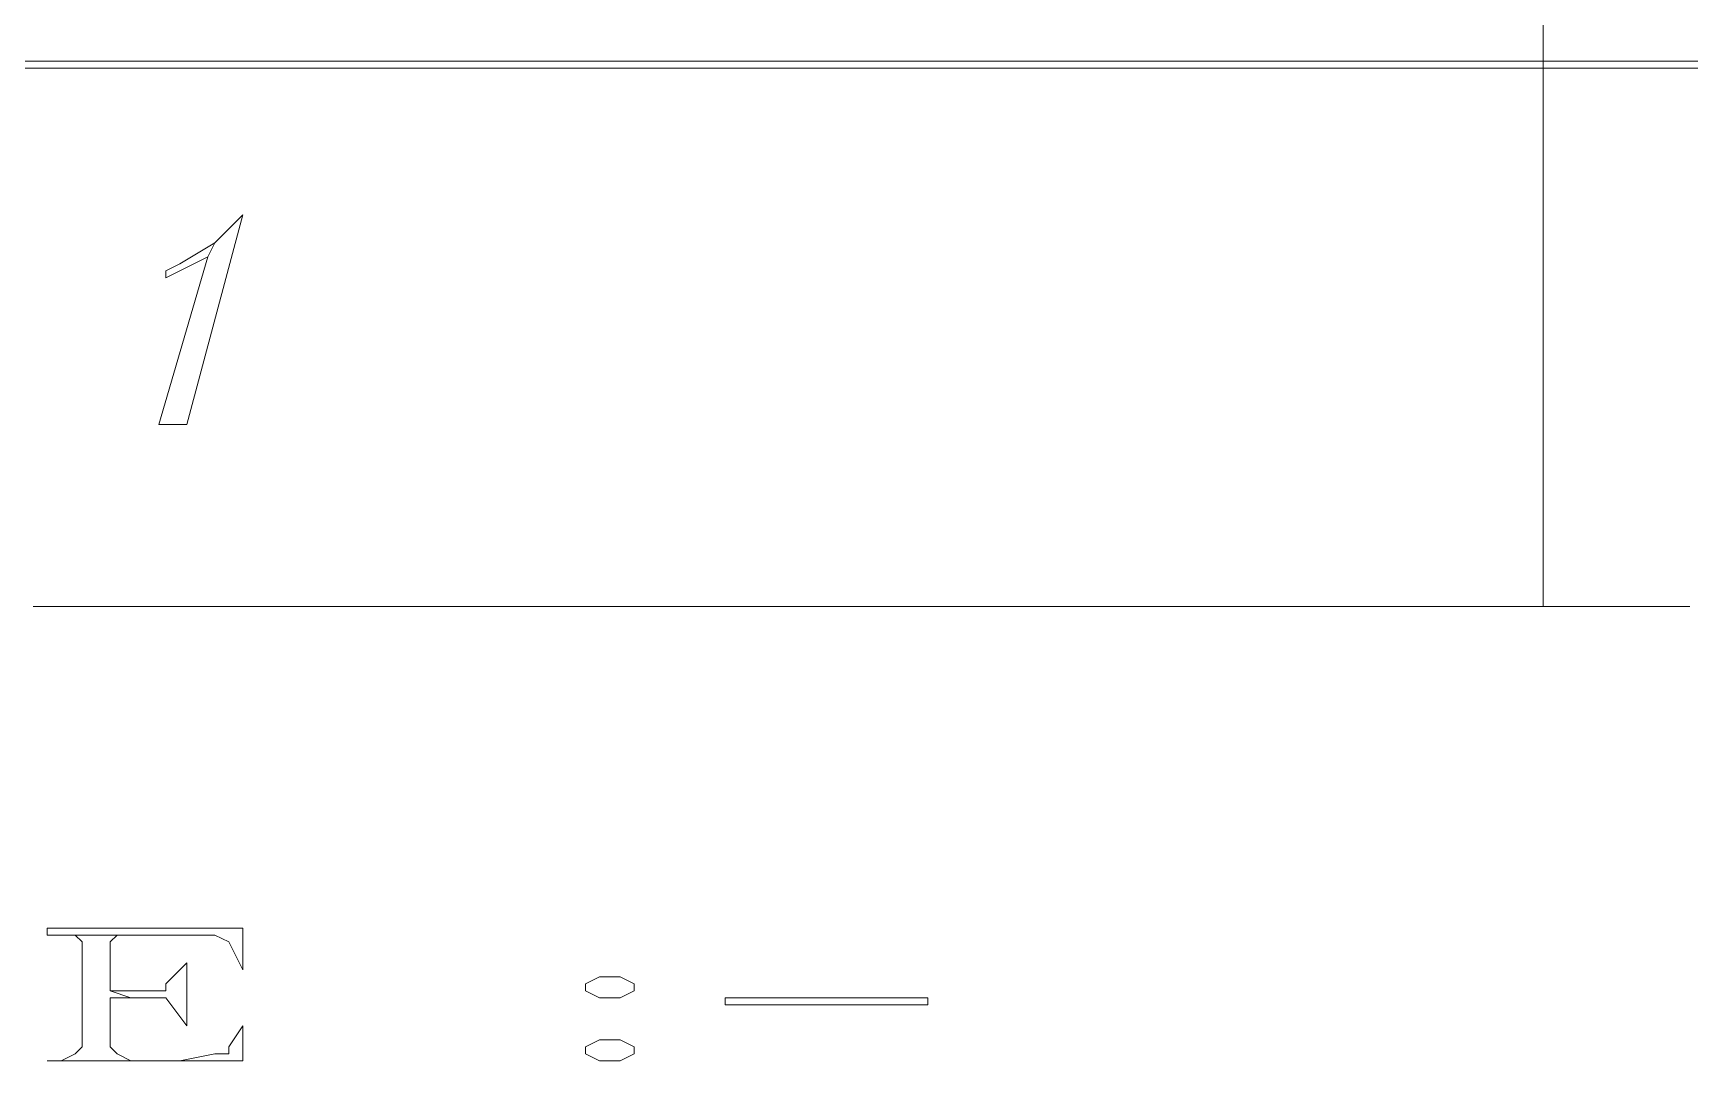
# Model space of a CAD drawing. Header units: inches. Extents: x 0.2 to 10.8, y 0.5 to 8.
# Drawn here: x 8.34 to 8.735, y 3.3233 to 3.5683 of the extents above; entities that cross this region are included whole.
import ezdxf

# ---------------------------------------------------------------- set-up
doc = ezdxf.new("R2010")
doc.units = ezdxf.units.IN
doc.header["$MEASUREMENT"] = 0
doc.layers.add('PDF_Geometry', color=7, linetype='Continuous')

msp = doc.modelspace()

# ---------------------------------------------------------------- linework, layer by layer
at = {"layer": 'PDF_Geometry', "lineweight": 9}
msp.add_lwpolyline([(8.7, 3.81333), (8.7, 3.43167)], dxfattribs=at)
at = {"layer": 'PDF_Geometry', "lineweight": 13}
for points in [[(8.13333, 3.56167), (8.13333, 3.56), (8.13333, 3.56), (9.72833, 3.56), (9.72833, 3.56), (9.72833, 3.56167), (8.13333, 3.56167)], [(8.39, 3.525), (8.39, 3.525), (8.38333, 3.51833), (8.38167, 3.515), (8.37, 3.475), (8.37667, 3.475), (8.39, 3.525)], [(8.38333, 3.51833), (8.375, 3.51333), (8.37167, 3.51167), (8.37167, 3.51), (8.37833, 3.51333), (8.38167, 3.515), (8.38333, 3.51833)], [(8.34, 3.43167), (8.34167, 3.43167)], [(8.34, 3.43167), (8.34167, 3.43167)], [(8.34167, 3.43167), (8.34333, 3.43167)], [(8.34167, 3.43167), (8.34333, 3.43167)], [(8.34333, 3.43167), (8.345, 3.43167)], [(8.34333, 3.43167), (8.345, 3.43167)], [(8.345, 3.43167), (8.34667, 3.43167)], [(8.34667, 3.43167), (8.34833, 3.43167)], [(8.34667, 3.43167), (8.34833, 3.43167)], [(8.34833, 3.43167), (8.35, 3.43167)], [(8.34833, 3.43167), (8.35, 3.43167)], [(8.35, 3.43167), (8.35167, 3.43167)], [(8.35, 3.43167), (8.35167, 3.43167)], [(8.35167, 3.43167), (8.35333, 3.43167)], [(8.35167, 3.43167), (8.35333, 3.43167)], [(8.35333, 3.43167), (8.355, 3.43167)], [(8.355, 3.43167), (8.35667, 3.43167)], [(8.355, 3.43167), (8.35667, 3.43167)], [(8.35667, 3.43167), (8.35833, 3.43167)], [(8.35667, 3.43167), (8.35833, 3.43167)], [(8.35833, 3.43167), (8.36, 3.43167)], [(8.35833, 3.43167), (8.36, 3.43167)], [(8.36, 3.43167), (8.36167, 3.43167)], [(8.36167, 3.43167), (8.36333, 3.43167)], [(8.36167, 3.43167), (8.36333, 3.43167)], [(8.36333, 3.43167), (8.365, 3.43167)], [(8.36333, 3.43167), (8.365, 3.43167)], [(8.365, 3.43167), (8.36667, 3.43167)], [(8.365, 3.43167), (8.36667, 3.43167)], [(8.36667, 3.43167), (8.36833, 3.43167)], [(8.36833, 3.43167), (8.37, 3.43167)], [(8.36833, 3.43167), (8.37, 3.43167)], [(8.37, 3.43167), (8.37167, 3.43167)], [(8.37, 3.43167), (8.37167, 3.43167)], [(8.37167, 3.43167), (8.37333, 3.43167)], [(8.37167, 3.43167), (8.37333, 3.43167)], [(8.37333, 3.43167), (8.375, 3.43167)], [(8.375, 3.43167), (8.37667, 3.43167)], [(8.375, 3.43167), (8.37667, 3.43167)], [(8.37667, 3.43167), (8.37833, 3.43167)], [(8.37667, 3.43167), (8.37833, 3.43167)], [(8.37833, 3.43167), (8.38, 3.43167)], [(8.37833, 3.43167), (8.38, 3.43167)], [(8.38, 3.43167), (8.38167, 3.43167)], [(8.38, 3.43167), (8.38167, 3.43167)], [(8.38167, 3.43167), (8.38333, 3.43167)], [(8.38333, 3.43167), (8.385, 3.43167)], [(8.38333, 3.43167), (8.385, 3.43167)], [(8.385, 3.43167), (8.38667, 3.43167)], [(8.385, 3.43167), (8.38667, 3.43167)], [(8.38667, 3.43167), (8.38833, 3.43167)], [(8.38667, 3.43167), (8.38833, 3.43167)], [(8.38833, 3.43167), (8.39, 3.43167)], [(8.39, 3.43167), (8.39167, 3.43167)], [(8.39, 3.43167), (8.39167, 3.43167)], [(8.39167, 3.43167), (8.39333, 3.43167)], [(8.39167, 3.43167), (8.39333, 3.43167)], [(8.39333, 3.43167), (8.395, 3.43167)], [(8.39333, 3.43167), (8.395, 3.43167)], [(8.395, 3.43167), (8.39667, 3.43167)], [(8.39667, 3.43167), (8.39833, 3.43167)], [(8.39667, 3.43167), (8.39833, 3.43167)], [(8.39833, 3.43167), (8.4, 3.43167)], [(8.39833, 3.43167), (8.4, 3.43167)], [(8.4, 3.43167), (8.40167, 3.43167)], [(8.4, 3.43167), (8.40167, 3.43167)], [(8.40167, 3.43167), (8.40333, 3.43167)], [(8.40167, 3.43167), (8.40333, 3.43167)], [(8.40333, 3.43167), (8.405, 3.43167)], [(8.40333, 3.43167), (8.405, 3.43167)], [(8.405, 3.43167), (8.40667, 3.43167)], [(8.40667, 3.43167), (8.40833, 3.43167)], [(8.40667, 3.43167), (8.40833, 3.43167)], [(8.40833, 3.43167), (8.41, 3.43167)], [(8.40833, 3.43167), (8.41, 3.43167)], [(8.41, 3.43167), (8.41167, 3.43167)], [(8.41, 3.43167), (8.41167, 3.43167)], [(8.41167, 3.43167), (8.41333, 3.43167)], [(8.41333, 3.43167), (8.415, 3.43167)], [(8.41333, 3.43167), (8.415, 3.43167)], [(8.415, 3.43167), (8.41667, 3.43167)], [(8.415, 3.43167), (8.41667, 3.43167)], [(8.41667, 3.43167), (8.41833, 3.43167)], [(8.41667, 3.43167), (8.41833, 3.43167)], [(8.41833, 3.43167), (8.42, 3.43167)], [(8.42, 3.43167), (8.42167, 3.43167)], [(8.42, 3.43167), (8.42167, 3.43167)], [(8.42167, 3.43167), (8.42333, 3.43167)], [(8.42167, 3.43167), (8.42333, 3.43167)], [(8.42333, 3.43167), (8.425, 3.43167)], [(8.42333, 3.43167), (8.425, 3.43167)], [(8.425, 3.43167), (8.42667, 3.43167)], [(8.42667, 3.43167), (8.42833, 3.43167)], [(8.42667, 3.43167), (8.42833, 3.43167)], [(8.42833, 3.43167), (8.43, 3.43167)], [(8.42833, 3.43167), (8.43, 3.43167)], [(8.43, 3.43167), (8.43167, 3.43167)], [(8.43, 3.43167), (8.43167, 3.43167)], [(8.43167, 3.43167), (8.43333, 3.43167)], [(8.43167, 3.43167), (8.43333, 3.43167)], [(8.43333, 3.43167), (8.435, 3.43167)], [(8.435, 3.43167), (8.43667, 3.43167)], [(8.435, 3.43167), (8.43667, 3.43167)], [(8.43667, 3.43167), (8.43833, 3.43167)], [(8.43667, 3.43167), (8.43833, 3.43167)], [(8.43833, 3.43167), (8.44, 3.43167)], [(8.43833, 3.43167), (8.44, 3.43167)], [(8.44, 3.43167), (8.44167, 3.43167)], [(8.44167, 3.43167), (8.44333, 3.43167)], [(8.44167, 3.43167), (8.44333, 3.43167)], [(8.44333, 3.43167), (8.445, 3.43167)], [(8.44333, 3.43167), (8.445, 3.43167)], [(8.445, 3.43167), (8.44667, 3.43167)], [(8.445, 3.43167), (8.44667, 3.43167)], [(8.44667, 3.43167), (8.44833, 3.43167)], [(8.44833, 3.43167), (8.45, 3.43167)], [(8.44833, 3.43167), (8.45, 3.43167)], [(8.45, 3.43167), (8.45167, 3.43167)], [(8.45, 3.43167), (8.45167, 3.43167)], [(8.45167, 3.43167), (8.45333, 3.43167)], [(8.45167, 3.43167), (8.45333, 3.43167)], [(8.45333, 3.43167), (8.455, 3.43167)], [(8.455, 3.43167), (8.45667, 3.43167)], [(8.455, 3.43167), (8.45667, 3.43167)], [(8.45667, 3.43167), (8.45833, 3.43167)], [(8.45667, 3.43167), (8.45833, 3.43167)], [(8.45833, 3.43167), (8.46, 3.43167)], [(8.45833, 3.43167), (8.46, 3.43167)], [(8.46, 3.43167), (8.46167, 3.43167)], [(8.46, 3.43167), (8.46167, 3.43167)], [(8.46167, 3.43167), (8.46333, 3.43167)], [(8.46333, 3.43167), (8.465, 3.43167)], [(8.46333, 3.43167), (8.465, 3.43167)], [(8.465, 3.43167), (8.46667, 3.43167)], [(8.465, 3.43167), (8.46667, 3.43167)], [(8.46667, 3.43167), (8.46833, 3.43167)], [(8.46667, 3.43167), (8.46833, 3.43167)], [(8.46833, 3.43167), (8.47, 3.43167)], [(8.47, 3.43167), (8.47167, 3.43167)], [(8.47, 3.43167), (8.47167, 3.43167)], [(8.47167, 3.43167), (8.47333, 3.43167)], [(8.47167, 3.43167), (8.47333, 3.43167)], [(8.47333, 3.43167), (8.475, 3.43167)], [(8.47333, 3.43167), (8.475, 3.43167)], [(8.475, 3.43167), (8.47667, 3.43167)], [(8.47667, 3.43167), (8.47833, 3.43167)], [(8.47667, 3.43167), (8.47833, 3.43167)], [(8.47833, 3.43167), (8.48, 3.43167)], [(8.47833, 3.43167), (8.48, 3.43167)], [(8.48, 3.43167), (8.48167, 3.43167)], [(8.48, 3.43167), (8.48167, 3.43167)], [(8.48167, 3.43167), (8.48333, 3.43167)], [(8.48333, 3.43167), (8.485, 3.43167)], [(8.48333, 3.43167), (8.485, 3.43167)], [(8.485, 3.43167), (8.48667, 3.43167)], [(8.485, 3.43167), (8.48667, 3.43167)], [(8.48667, 3.43167), (8.48833, 3.43167)], [(8.48667, 3.43167), (8.48833, 3.43167)], [(8.48833, 3.43167), (8.49, 3.43167)], [(8.48833, 3.43167), (8.49, 3.43167)], [(8.49, 3.43167), (8.49167, 3.43167)], [(8.49, 3.43167), (8.49167, 3.43167)], [(8.49167, 3.43167), (8.49333, 3.43167)], [(8.49333, 3.43167), (8.495, 3.43167)], [(8.49333, 3.43167), (8.495, 3.43167)], [(8.495, 3.43167), (8.49667, 3.43167)], [(8.495, 3.43167), (8.49667, 3.43167)], [(8.49667, 3.43167), (8.49833, 3.43167)], [(8.49667, 3.43167), (8.49833, 3.43167)], [(8.49833, 3.43167), (8.5, 3.43167)], [(8.5, 3.43167), (8.50167, 3.43167)], [(8.5, 3.43167), (8.50167, 3.43167)], [(8.50167, 3.43167), (8.50333, 3.43167)], [(8.50167, 3.43167), (8.50333, 3.43167)], [(8.50333, 3.43167), (8.505, 3.43167)], [(8.50333, 3.43167), (8.505, 3.43167)], [(8.505, 3.43167), (8.50667, 3.43167)], [(8.50667, 3.43167), (8.50833, 3.43167)], [(8.50667, 3.43167), (8.50833, 3.43167)], [(8.50833, 3.43167), (8.51, 3.43167)], [(8.50833, 3.43167), (8.51, 3.43167)], [(8.51, 3.43167), (8.51167, 3.43167)], [(8.51, 3.43167), (8.51167, 3.43167)], [(8.51167, 3.43167), (8.51333, 3.43167)], [(8.51333, 3.43167), (8.515, 3.43167)], [(8.51333, 3.43167), (8.515, 3.43167)], [(8.515, 3.43167), (8.51667, 3.43167)], [(8.515, 3.43167), (8.51667, 3.43167)], [(8.51667, 3.43167), (8.51833, 3.43167)], [(8.51667, 3.43167), (8.51833, 3.43167)], [(8.51833, 3.43167), (8.52, 3.43167)], [(8.51833, 3.43167), (8.52, 3.43167)], [(8.52, 3.43167), (8.52167, 3.43167)], [(8.52167, 3.43167), (8.52333, 3.43167)], [(8.52167, 3.43167), (8.52333, 3.43167)], [(8.52333, 3.43167), (8.525, 3.43167)], [(8.52333, 3.43167), (8.525, 3.43167)], [(8.525, 3.43167), (8.52667, 3.43167)], [(8.525, 3.43167), (8.52667, 3.43167)], [(8.52667, 3.43167), (8.52833, 3.43167)], [(8.52833, 3.43167), (8.53, 3.43167)], [(8.52833, 3.43167), (8.53, 3.43167)], [(8.53, 3.43167), (8.53167, 3.43167)], [(8.53, 3.43167), (8.53167, 3.43167)], [(8.53167, 3.43167), (8.53333, 3.43167)], [(8.53167, 3.43167), (8.53333, 3.43167)], [(8.53333, 3.43167), (8.535, 3.43167)], [(8.535, 3.43167), (8.53667, 3.43167)], [(8.535, 3.43167), (8.53667, 3.43167)], [(8.53667, 3.43167), (8.53833, 3.43167)], [(8.53667, 3.43167), (8.53833, 3.43167)], [(8.53833, 3.43167), (8.54, 3.43167)], [(8.53833, 3.43167), (8.54, 3.43167)], [(8.54, 3.43167), (8.54167, 3.43167)], [(8.54167, 3.43167), (8.54333, 3.43167)], [(8.54167, 3.43167), (8.54333, 3.43167)], [(8.54333, 3.43167), (8.545, 3.43167)], [(8.54333, 3.43167), (8.545, 3.43167)], [(8.545, 3.43167), (8.54667, 3.43167)], [(8.545, 3.43167), (8.54667, 3.43167)], [(8.54667, 3.43167), (8.54833, 3.43167)], [(8.54667, 3.43167), (8.54833, 3.43167)], [(8.54833, 3.43167), (8.55, 3.43167)], [(8.55, 3.43167), (8.55167, 3.43167)], [(8.55, 3.43167), (8.55167, 3.43167)], [(8.55167, 3.43167), (8.55333, 3.43167)], [(8.55167, 3.43167), (8.55333, 3.43167)], [(8.55333, 3.43167), (8.555, 3.43167)], [(8.55333, 3.43167), (8.555, 3.43167)], [(8.555, 3.43167), (8.55667, 3.43167)], [(8.55667, 3.43167), (8.55833, 3.43167)], [(8.55667, 3.43167), (8.55833, 3.43167)], [(8.55833, 3.43167), (8.56, 3.43167)], [(8.55833, 3.43167), (8.56, 3.43167)], [(8.56, 3.43167), (8.56167, 3.43167)], [(8.56, 3.43167), (8.56167, 3.43167)], [(8.56167, 3.43167), (8.56333, 3.43167)], [(8.56333, 3.43167), (8.565, 3.43167)], [(8.56333, 3.43167), (8.565, 3.43167)], [(8.565, 3.43167), (8.56667, 3.43167)], [(8.565, 3.43167), (8.56667, 3.43167)], [(8.56667, 3.43167), (8.56833, 3.43167)], [(8.56667, 3.43167), (8.56833, 3.43167)], [(8.56833, 3.43167), (8.57, 3.43167)], [(8.56833, 3.43167), (8.57, 3.43167)], [(8.57, 3.43167), (8.57167, 3.43167)], [(8.57167, 3.43167), (8.57333, 3.43167)], [(8.57167, 3.43167), (8.57333, 3.43167)], [(8.57333, 3.43167), (8.575, 3.43167)], [(8.57333, 3.43167), (8.575, 3.43167)], [(8.575, 3.43167), (8.57667, 3.43167)], [(8.575, 3.43167), (8.57667, 3.43167)], [(8.57667, 3.43167), (8.57833, 3.43167)], [(8.57833, 3.43167), (8.58, 3.43167)], [(8.57833, 3.43167), (8.58, 3.43167)], [(8.58, 3.43167), (8.58167, 3.43167)], [(8.58, 3.43167), (8.58167, 3.43167)], [(8.58167, 3.43167), (8.58333, 3.43167)], [(8.58167, 3.43167), (8.58333, 3.43167)], [(8.58333, 3.43167), (8.585, 3.43167)], [(8.585, 3.43167), (8.58667, 3.43167)], [(8.585, 3.43167), (8.58667, 3.43167)], [(8.58667, 3.43167), (8.58833, 3.43167)], [(8.58667, 3.43167), (8.58833, 3.43167)], [(8.58833, 3.43167), (8.59, 3.43167)], [(8.58833, 3.43167), (8.59, 3.43167)], [(8.59, 3.43167), (8.59167, 3.43167)], [(8.59167, 3.43167), (8.59333, 3.43167)], [(8.59167, 3.43167), (8.59333, 3.43167)], [(8.59333, 3.43167), (8.595, 3.43167)], [(8.59333, 3.43167), (8.595, 3.43167)], [(8.595, 3.43167), (8.59667, 3.43167)], [(8.595, 3.43167), (8.59667, 3.43167)], [(8.59667, 3.43167), (8.59833, 3.43167)], [(8.59667, 3.43167), (8.59833, 3.43167)], [(8.59833, 3.43167), (8.6, 3.43167)], [(8.59833, 3.43167), (8.6, 3.43167)], [(8.6, 3.43167), (8.60167, 3.43167)], [(8.60167, 3.43167), (8.60333, 3.43167)], [(8.60167, 3.43167), (8.60333, 3.43167)], [(8.60333, 3.43167), (8.605, 3.43167)], [(8.60333, 3.43167), (8.605, 3.43167)], [(8.605, 3.43167), (8.60667, 3.43167)], [(8.605, 3.43167), (8.60667, 3.43167)], [(8.60667, 3.43167), (8.60833, 3.43167)], [(8.60833, 3.43167), (8.61, 3.43167)], [(8.60833, 3.43167), (8.61, 3.43167)], [(8.61, 3.43167), (8.61167, 3.43167)], [(8.61, 3.43167), (8.61167, 3.43167)], [(8.61167, 3.43167), (8.61333, 3.43167)], [(8.61167, 3.43167), (8.61333, 3.43167)], [(8.61333, 3.43167), (8.615, 3.43167)], [(8.615, 3.43167), (8.61667, 3.43167)], [(8.615, 3.43167), (8.61667, 3.43167)], [(8.61667, 3.43167), (8.61833, 3.43167)], [(8.61667, 3.43167), (8.61833, 3.43167)], [(8.61833, 3.43167), (8.62, 3.43167)], [(8.61833, 3.43167), (8.62, 3.43167)], [(8.62, 3.43167), (8.62167, 3.43167)], [(8.62167, 3.43167), (8.62333, 3.43167)], [(8.62167, 3.43167), (8.62333, 3.43167)], [(8.62333, 3.43167), (8.625, 3.43167)], [(8.62333, 3.43167), (8.625, 3.43167)], [(8.625, 3.43167), (8.62667, 3.43167)], [(8.625, 3.43167), (8.62667, 3.43167)], [(8.62667, 3.43167), (8.62833, 3.43167)], [(8.62667, 3.43167), (8.62833, 3.43167)], [(8.62833, 3.43167), (8.63, 3.43167)], [(8.63, 3.43167), (8.63167, 3.43167)], [(8.63, 3.43167), (8.63167, 3.43167)], [(8.63167, 3.43167), (8.63333, 3.43167)], [(8.63167, 3.43167), (8.63333, 3.43167)], [(8.63333, 3.43167), (8.635, 3.43167)], [(8.63333, 3.43167), (8.635, 3.43167)], [(8.635, 3.43167), (8.63667, 3.43167)], [(8.63667, 3.43167), (8.63833, 3.43167)], [(8.63667, 3.43167), (8.63833, 3.43167)], [(8.63833, 3.43167), (8.64, 3.43167)], [(8.63833, 3.43167), (8.64, 3.43167)], [(8.64, 3.43167), (8.64167, 3.43167)], [(8.64, 3.43167), (8.64167, 3.43167)], [(8.64167, 3.43167), (8.64333, 3.43167)], [(8.64333, 3.43167), (8.645, 3.43167)], [(8.64333, 3.43167), (8.645, 3.43167)], [(8.645, 3.43167), (8.64667, 3.43167)], [(8.645, 3.43167), (8.64667, 3.43167)], [(8.64667, 3.43167), (8.64833, 3.43167)], [(8.64667, 3.43167), (8.64833, 3.43167)], [(8.64833, 3.43167), (8.65, 3.43167)], [(8.65, 3.43167), (8.65167, 3.43167)], [(8.65, 3.43167), (8.65167, 3.43167)], [(8.65167, 3.43167), (8.65333, 3.43167)], [(8.65167, 3.43167), (8.65333, 3.43167)], [(8.65333, 3.43167), (8.655, 3.43167)], [(8.65333, 3.43167), (8.655, 3.43167)], [(8.655, 3.43167), (8.65667, 3.43167)], [(8.655, 3.43167), (8.65667, 3.43167)], [(8.65667, 3.43167), (8.65833, 3.43167)], [(8.65833, 3.43167), (8.66, 3.43167)], [(8.65833, 3.43167), (8.66, 3.43167)], [(8.66, 3.43167), (8.66167, 3.43167)], [(8.66, 3.43167), (8.66167, 3.43167)], [(8.66167, 3.43167), (8.66333, 3.43167)], [(8.66167, 3.43167), (8.66333, 3.43167)], [(8.66333, 3.43167), (8.665, 3.43167)], [(8.665, 3.43167), (8.66667, 3.43167)], [(8.665, 3.43167), (8.66667, 3.43167)], [(8.66667, 3.43167), (8.66833, 3.43167)], [(8.66667, 3.43167), (8.66833, 3.43167)], [(8.66833, 3.43167), (8.67, 3.43167)], [(8.66833, 3.43167), (8.67, 3.43167)], [(8.67, 3.43167), (8.67167, 3.43167)], [(8.67167, 3.43167), (8.67333, 3.43167)], [(8.67167, 3.43167), (8.67333, 3.43167)], [(8.67333, 3.43167), (8.675, 3.43167)], [(8.67333, 3.43167), (8.675, 3.43167)], [(8.675, 3.43167), (8.67667, 3.43167)], [(8.675, 3.43167), (8.67667, 3.43167)], [(8.67667, 3.43167), (8.67833, 3.43167)], [(8.67833, 3.43167), (8.68, 3.43167)], [(8.67833, 3.43167), (8.68, 3.43167)], [(8.68, 3.43167), (8.68167, 3.43167)], [(8.68, 3.43167), (8.68167, 3.43167)], [(8.68167, 3.43167), (8.68333, 3.43167)], [(8.68167, 3.43167), (8.68333, 3.43167)], [(8.68333, 3.43167), (8.685, 3.43167)], [(8.68333, 3.43167), (8.685, 3.43167)], [(8.685, 3.43167), (8.68667, 3.43167)], [(8.68667, 3.43167), (8.68833, 3.43167)], [(8.68667, 3.43167), (8.68833, 3.43167)], [(8.68833, 3.43167), (8.69, 3.43167)], [(8.68833, 3.43167), (8.69, 3.43167)], [(8.69, 3.43167), (8.69167, 3.43167)], [(8.69, 3.43167), (8.69167, 3.43167)], [(8.69167, 3.43167), (8.69333, 3.43167)], [(8.69333, 3.43167), (8.695, 3.43167)], [(8.69333, 3.43167), (8.695, 3.43167)], [(8.695, 3.43167), (8.69667, 3.43167)], [(8.695, 3.43167), (8.69667, 3.43167)], [(8.69667, 3.43167), (8.69833, 3.43167)], [(8.69667, 3.43167), (8.69833, 3.43167)], [(8.69833, 3.43167), (8.7, 3.43167)], [(8.7, 3.43167), (8.70167, 3.43167)], [(8.7, 3.43167), (8.70167, 3.43167)], [(8.70167, 3.43167), (8.70333, 3.43167)], [(8.70167, 3.43167), (8.70333, 3.43167)], [(8.70333, 3.43167), (8.705, 3.43167)], [(8.70333, 3.43167), (8.705, 3.43167)], [(8.705, 3.43167), (8.70667, 3.43167)], [(8.705, 3.43167), (8.70667, 3.43167)], [(8.70667, 3.43167), (8.70833, 3.43167)], [(8.70833, 3.43167), (8.71, 3.43167)], [(8.70833, 3.43167), (8.71, 3.43167)], [(8.71, 3.43167), (8.71167, 3.43167)], [(8.71, 3.43167), (8.71167, 3.43167)], [(8.71167, 3.43167), (8.71333, 3.43167)], [(8.71167, 3.43167), (8.71333, 3.43167)], [(8.71333, 3.43167), (8.715, 3.43167)], [(8.71333, 3.43167), (8.715, 3.43167)], [(8.715, 3.43167), (8.71667, 3.43167)], [(8.71667, 3.43167), (8.71833, 3.43167)], [(8.71667, 3.43167), (8.71833, 3.43167)], [(8.71833, 3.43167), (8.72, 3.43167)], [(8.71833, 3.43167), (8.72, 3.43167)], [(8.72, 3.43167), (8.72167, 3.43167)], [(8.72, 3.43167), (8.72167, 3.43167)], [(8.72167, 3.43167), (8.72333, 3.43167)], [(8.72333, 3.43167), (8.725, 3.43167)], [(8.72333, 3.43167), (8.725, 3.43167)], [(8.725, 3.43167), (8.72667, 3.43167)], [(8.725, 3.43167), (8.72667, 3.43167)], [(8.72667, 3.43167), (8.72833, 3.43167)], [(8.72667, 3.43167), (8.72833, 3.43167)], [(8.72833, 3.43167), (8.73, 3.43167)], [(8.73, 3.43167), (8.73167, 3.43167)], [(8.73, 3.43167), (8.73167, 3.43167)], [(8.73167, 3.43167), (8.73333, 3.43167)], [(8.73167, 3.43167), (8.73333, 3.43167)], [(8.73333, 3.43167), (8.735, 3.43167)], [(8.73333, 3.43167), (8.735, 3.43167)], [(8.39, 3.355), (8.34333, 3.355), (8.34333, 3.35333), (8.34667, 3.35333), (8.375, 3.35333), (8.38333, 3.35333), (8.38667, 3.35167), (8.38667, 3.35167), (8.39, 3.345), (8.39, 3.345), (8.39, 3.355)], [(8.34667, 3.35333), (8.35, 3.35333), (8.35167, 3.35167), (8.35167, 3.32667), (8.35, 3.325), (8.34667, 3.32333), (8.36333, 3.32333), (8.36, 3.325), (8.35833, 3.32667), (8.35833, 3.33833), (8.36333, 3.33833), (8.35833, 3.34), (8.35833, 3.35167), (8.36, 3.35333), (8.36333, 3.35333), (8.375, 3.35333), (8.34667, 3.35333)], [(8.37667, 3.34667), (8.37167, 3.34167), (8.37167, 3.34), (8.36333, 3.34), (8.35833, 3.34), (8.36333, 3.33833), (8.37167, 3.33833), (8.37167, 3.33833), (8.37667, 3.33167), (8.37667, 3.34667)], [(8.48, 3.34333), (8.475, 3.34333), (8.47167, 3.34167), (8.47167, 3.34), (8.475, 3.33833), (8.48, 3.33833), (8.48333, 3.34), (8.48333, 3.34167), (8.48, 3.34333)], [(8.55333, 3.33667), (8.505, 3.33667), (8.505, 3.33833), (8.55333, 3.33833), (8.55333, 3.33667)], [(8.39, 3.33167), (8.38667, 3.32667), (8.38667, 3.325), (8.38333, 3.325), (8.375, 3.32333), (8.36333, 3.32333), (8.34667, 3.32333), (8.34333, 3.32333), (8.34333, 3.32333), (8.39, 3.32333), (8.39, 3.33167)], [(8.48, 3.32833), (8.475, 3.32833), (8.47167, 3.32667), (8.47167, 3.325), (8.475, 3.32333), (8.48, 3.32333), (8.48333, 3.325), (8.48333, 3.32667), (8.48, 3.32833)]]:
    msp.add_lwpolyline(points, dxfattribs=at)

doc.saveas('drawing.dxf')
